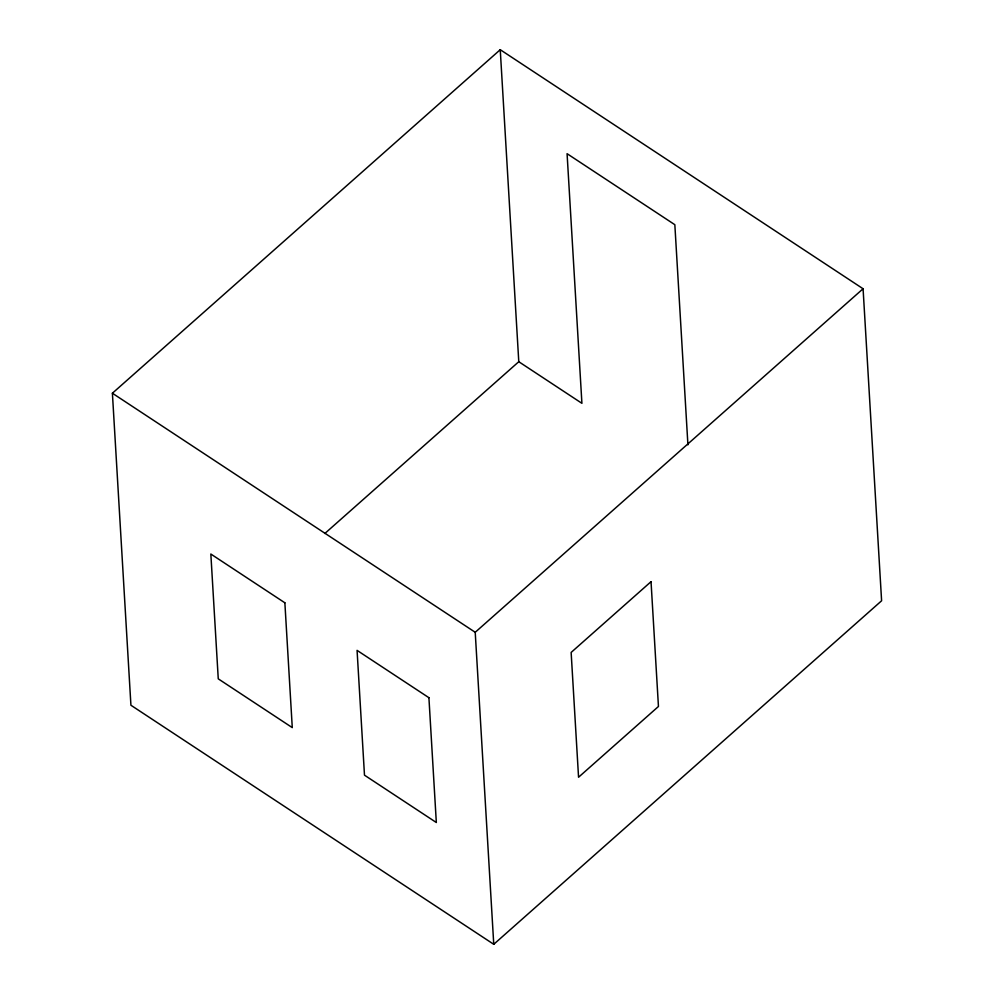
<?xml version="1.0" encoding="UTF-8"?>
<svg xmlns="http://www.w3.org/2000/svg" width="994" height="994" viewBox="0 0 994 994"><rect width="100%" height="100%" fill="white"/><g stroke="black" fill="none" stroke-linecap="round" stroke-linejoin="round"><path stroke-width="1.49" d="M112.397 393.226L500.243 49.7L863.078 288.757L881.603 600.774L493.757 944.3L130.922 705.243L112.397 393.226L475.219 632.283L493.757 944.3M324.852 533.48L518.781 361.717L500.243 49.7M475.219 632.283L863.078 288.757M518.781 361.717L581.912 403.315L567.077 153.697L674.839 224.706L687.923 444.852M651.033 581.664L571.14 652.437L578.558 777.233L658.45 706.473L651.033 581.664M284.868 602.799L210.84 554.031L218.258 678.84L292.273 727.608L284.868 602.799M428.911 697.701L357.07 650.374L364.487 775.171L436.329 822.51L428.911 697.701"/></g></svg>
